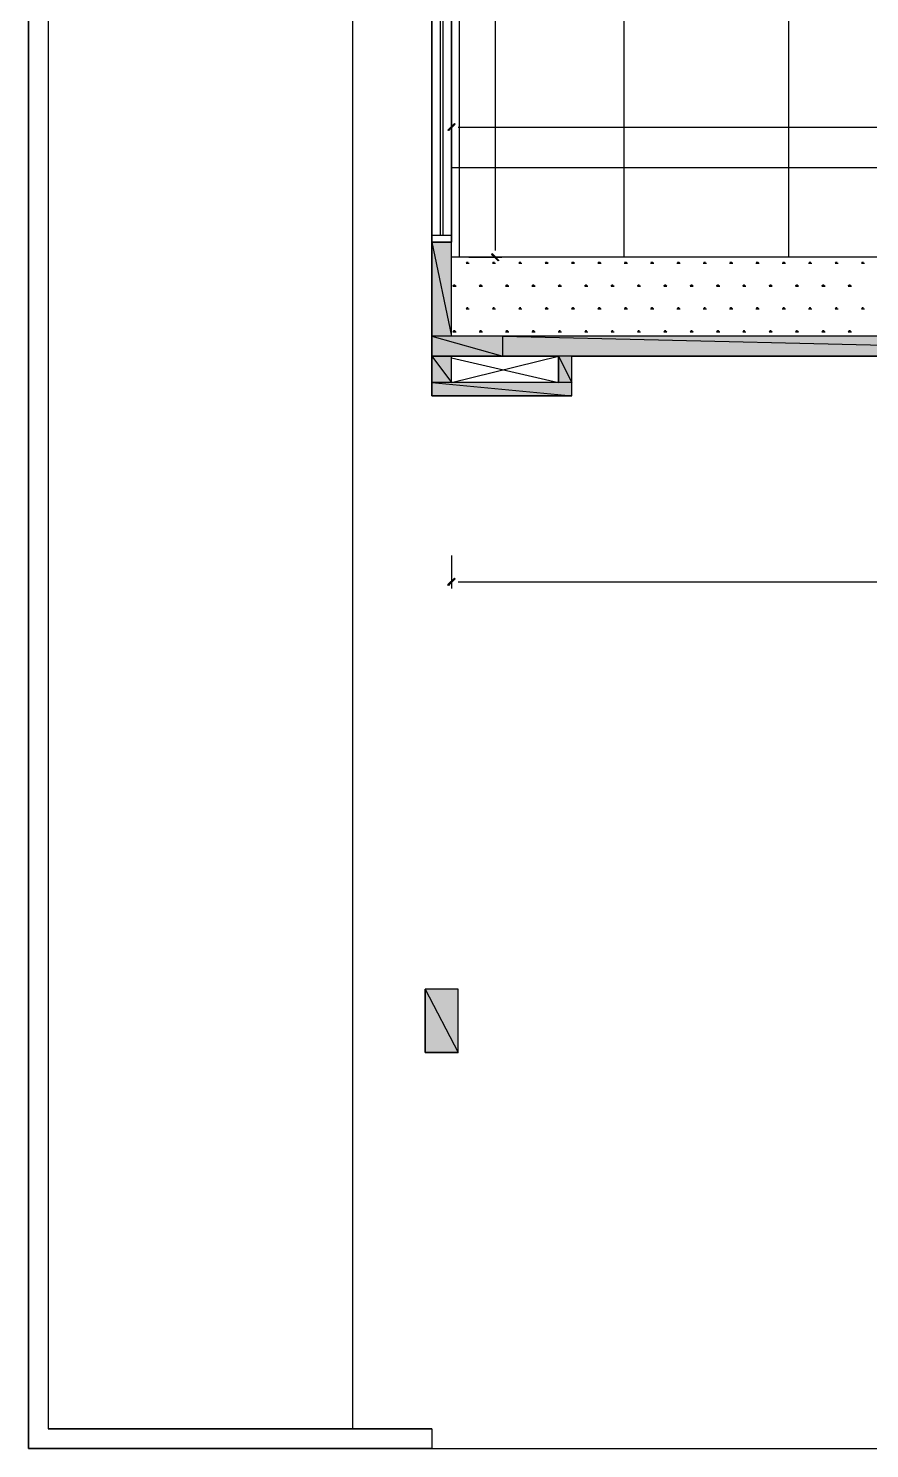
# Model space of a CAD drawing. Header units: millimetres. Extents: x -75 to 20144, y -75 to 30258.
# Drawn here: x -75 to 6306, y -75 to 10694 of the extents above; entities that cross this region are included whole.
import ezdxf

# ---------------------------------------------------------------- set-up
doc = ezdxf.new("R2010")
doc.units = ezdxf.units.MM
for name, color, linetype, true_color in [('SRC-FILLSTROKE-000000', 7, 'Continuous', 0x000000), ('SRC-STROKE-000000', 7, 'Continuous', 0x000000), ('SRC-STROKE-0000ff', 7, 'Continuous', 0x0000ff), ('SRC-STROKE-636466', 7, 'Continuous', 0x636466), ('SRC-STROKE-93278f', 7, 'Continuous', 0x93278f), ('SRC-STROKE-a953a0', 7, 'Continuous', 0xa953a0)]:
    doc.layers.add(name, color=color, linetype=linetype, true_color=true_color)

msp = doc.modelspace()

# ---------------------------------------------------------------- hatches: boundary and pattern name
at = {"layer": 'SRC-FILLSTROKE-000000', "true_color": 0x000000}
h = msp.add_hatch(color=7, dxfattribs=at)
h.dxf.hatch_style = 1
h.paths.add_polyline_path([(3157, 9973), (3113, 9919), (3107, 9923), (3157, 9973)])
h = msp.add_hatch(color=7, dxfattribs=at)
h.dxf.hatch_style = 1
h.paths.add_polyline_path([(3163, 9969), (3157, 9973), (3113, 9919), (3163, 9969)])
h = msp.add_hatch(color=7, dxfattribs=at)
h.dxf.hatch_style = 1
h.paths.add_polyline_path([(3135, 9073), (2985, 9073), (3135, 8359), (3135, 9073)])
h = msp.add_hatch(color=7, dxfattribs=at)
h.dxf.hatch_style = 1
h.paths.add_polyline_path([(2985, 9073), (3135, 8359), (2985, 8359), (2985, 9073)])
h = msp.add_hatch(color=7, dxfattribs=at)
h.dxf.hatch_style = 1
h.paths.add_polyline_path([(3445, 8985), (3439, 8981), (3495, 8935), (3445, 8985)])
h = msp.add_hatch(color=7, dxfattribs=at)
h.dxf.hatch_style = 1
h.paths.add_polyline_path([(3439, 8981), (3495, 8935), (3489, 8931), (3439, 8981)])
h = msp.add_hatch(color=7, dxfattribs=at)
h.dxf.hatch_style = 1
h.paths.add_polyline_path([(3525, 8359), (2985, 8359), (3525, 8209), (3525, 8359)])
h = msp.add_hatch(color=7, dxfattribs=at)
h.dxf.hatch_style = 1
h.paths.add_polyline_path([(2985, 8359), (3525, 8209), (2985, 8209), (2985, 8359)])
h = msp.add_hatch(color=7, dxfattribs=at)
h.dxf.hatch_style = 1
h.paths.add_polyline_path([(9960, 8359), (3525, 8359), (9960, 8209), (9960, 8359)])
h = msp.add_hatch(color=7, dxfattribs=at)
h.dxf.hatch_style = 1
h.paths.add_polyline_path([(3525, 8359), (9960, 8209), (3525, 8209), (3525, 8359)])
h = msp.add_hatch(color=7, dxfattribs=at)
h.dxf.hatch_style = 1
h.paths.add_polyline_path([(3135, 8209), (2985, 8209), (3135, 8009), (3135, 8209)])
h = msp.add_hatch(color=7, dxfattribs=at)
h.dxf.hatch_style = 1
h.paths.add_polyline_path([(2985, 8209), (3135, 8009), (2985, 8009), (2985, 8209)])
h = msp.add_hatch(color=7, dxfattribs=at)
h.dxf.hatch_style = 1
h.paths.add_polyline_path([(4047, 8209), (3947, 8209), (4047, 8009), (4047, 8209)])
h = msp.add_hatch(color=7, dxfattribs=at)
h.dxf.hatch_style = 1
h.paths.add_polyline_path([(3947, 8209), (4047, 8009), (3947, 8009), (3947, 8209)])
h = msp.add_hatch(color=7, dxfattribs=at)
h.dxf.hatch_style = 1
h.paths.add_polyline_path([(4047, 8009), (2985, 8009), (4047, 7909), (4047, 8009)])
h = msp.add_hatch(color=7, dxfattribs=at)
h.dxf.hatch_style = 1
h.paths.add_polyline_path([(2985, 8009), (4047, 7909), (2985, 7909), (2985, 8009)])
h = msp.add_hatch(color=7, dxfattribs=at)
h.dxf.hatch_style = 1
h.paths.add_polyline_path([(3157, 6526), (3113, 6470), (3107, 6476), (3157, 6526)])
h = msp.add_hatch(color=7, dxfattribs=at)
h.dxf.hatch_style = 1
h.paths.add_polyline_path([(3163, 6520), (3157, 6526), (3113, 6470), (3163, 6520)])
h = msp.add_hatch(color=7, dxfattribs=at)
h.dxf.hatch_style = 1
h.paths.add_polyline_path([(3185, 3408), (2935, 3408), (3185, 2928), (3185, 3408)])
h = msp.add_hatch(color=7, dxfattribs=at)
h.dxf.hatch_style = 1
h.paths.add_polyline_path([(2935, 3408), (3185, 2928), (2935, 2928), (2935, 3408)])

# ---------------------------------------------------------------- linework, layer by layer
at = {"layer": 'SRC-FILLSTROKE-000000'}
for points in [[(3157, 9973), (3113, 9919), (3107, 9923), (3157, 9973)], [(3163, 9969), (3157, 9973), (3113, 9919), (3163, 9969)], [(3135, 9073), (2985, 9073), (3135, 8359), (3135, 9073)], [(2985, 9073), (3135, 8359), (2985, 8359), (2985, 9073)], [(3445, 8985), (3439, 8981), (3495, 8935), (3445, 8985)], [(3439, 8981), (3495, 8935), (3489, 8931), (3439, 8981)], [(3525, 8359), (2985, 8359), (3525, 8209), (3525, 8359)], [(2985, 8359), (3525, 8209), (2985, 8209), (2985, 8359)], [(9960, 8359), (3525, 8359), (9960, 8209), (9960, 8359)], [(3525, 8359), (9960, 8209), (3525, 8209), (3525, 8359)], [(3135, 8209), (2985, 8209), (3135, 8009), (3135, 8209)], [(2985, 8209), (3135, 8009), (2985, 8009), (2985, 8209)], [(4047, 8209), (3947, 8209), (4047, 8009), (4047, 8209)], [(3947, 8209), (4047, 8009), (3947, 8009), (3947, 8209)], [(4047, 8009), (2985, 8009), (4047, 7909), (4047, 8009)], [(2985, 8009), (4047, 7909), (2985, 7909), (2985, 8009)], [(3157, 6526), (3113, 6470), (3107, 6476), (3157, 6526)], [(3163, 6520), (3157, 6526), (3113, 6470), (3163, 6520)], [(3185, 3408), (2935, 3408), (3185, 2928), (3185, 3408)], [(2935, 3408), (3185, 2928), (2935, 2928), (2935, 3408)]]:
    msp.add_lwpolyline(points, dxfattribs=at)
at = {"layer": 'SRC-STROKE-000000'}
for points in [[(2985, 75), (2985, -75), (-75, -75), (-75, 75), (-75, 30258), (75, 30258), (18166, 30258), (18166, 30108), (18166, -75), (18016, -75), (18016, 75), (18016, 30108), (14297, 30108), (75, 30108), (75, 26364), (75, 75), (2985, 75), (75, 75)], [(-75, 30258), (-75, -75), (18166, -75), (18166, 30258), (-75, 30258)], [(3467, 21867), (3467, 9009)], [(2985, 9073), (3135, 9073), (3135, 12073), (2985, 12073), (2985, 9073)], [(3135, 9745), (3135, 9995)], [(3185, 9945), (10634, 9945)], [(9960, 8359), (3135, 8359), (3135, 9073), (2985, 9073), (2985, 8359), (2985, 7909), (4047, 7909), (4047, 8209), (9960, 8209), (9960, 8359)], [(3267, 8959), (3517, 8959)], [(3525, 8209), (3525, 8359), (2985, 8359), (2985, 8209), (3525, 8209)], [(3947, 8209), (3947, 8009), (3135, 8009), (3135, 8209), (3947, 8209)], [(3135, 8009), (3947, 8209)], [(3135, 8197), (3947, 8009)], [(3135, 6698), (3135, 6448)], [(3185, 6498), (10634, 6498)], [(2935, 3408), (2935, 2928), (3185, 2928), (3185, 3408), (2935, 3408)], [(2985, -75), (18166, -75)]]:
    msp.add_lwpolyline(points, dxfattribs=at)
at = {"layer": 'SRC-STROKE-0000ff'}
for points in [[(3195, 8959), (3195, 21917)], [(4445, 8959), (4445, 21441)], [(5694, 8959), (5694, 21443)], [(2985, 9073), (2985, 12073), (3135, 12073), (3135, 9073), (2985, 9073)], [(3049, 12023), (3049, 9123)], [(3069, 12023), (3069, 9123)], [(10684, 9637), (3135, 9637)], [(2985, 9123), (2985, 9073), (3135, 9073), (3135, 9123), (2985, 9123)]]:
    msp.add_lwpolyline(points, dxfattribs=at)
at = {"layer": 'SRC-STROKE-636466'}
msp.add_lwpolyline([(2985, 12689), (2385, 12689), (2385, 75), (2985, 75), (2985, -75)], dxfattribs=at)
at = {"layer": 'SRC-STROKE-93278f'}
for points in [[(10684, 12579), (14995, 12579), (14995, 8359), (13875, 8359), (13875, 8209), (14995, 8209), (14995, 7453), (14469, 7453), (14469, 6844), (11414, 6844), (11414, 7010), (10834, 7010), (10834, 8209), (11975, 8209), (11975, 8359), (3135, 8359), (3135, 8959)], [(10084, 8959), (9184, 8959), (9084, 8959), (3135, 8959)]]:
    msp.add_lwpolyline(points, dxfattribs=at)
at = {"layer": 'SRC-STROKE-a953a0'}
for points in [[(3245, 8913), (3269, 8913)], [(3251, 8913), (3247, 8919)], [(3253, 8913), (3253, 8923)], [(3257, 8913), (3257, 8925)], [(3259, 8913), (3259, 8923)], [(3263, 8913), (3267, 8919)], [(3445, 8913), (3469, 8913)], [(3451, 8913), (3447, 8919)], [(3453, 8913), (3453, 8923)], [(3457, 8913), (3457, 8925)], [(3459, 8913), (3459, 8923)], [(3463, 8913), (3467, 8919)], [(3645, 8913), (3669, 8913)], [(3651, 8913), (3647, 8919)], [(3653, 8913), (3653, 8923)], [(3657, 8913), (3657, 8925)], [(3659, 8913), (3659, 8923)], [(3663, 8913), (3667, 8919)], [(3845, 8913), (3869, 8913)], [(3851, 8913), (3847, 8919)], [(3853, 8913), (3853, 8923)], [(3857, 8913), (3857, 8925)], [(3859, 8913), (3859, 8923)], [(3863, 8913), (3867, 8919)], [(4045, 8913), (4069, 8913)], [(4051, 8913), (4047, 8919)], [(4053, 8913), (4053, 8923)], [(4057, 8913), (4057, 8925)], [(4059, 8913), (4059, 8923)], [(4063, 8913), (4067, 8919)], [(4245, 8913), (4269, 8913)], [(4251, 8913), (4247, 8919)], [(4253, 8913), (4253, 8923)], [(4257, 8913), (4257, 8925)], [(4259, 8913), (4259, 8923)], [(4263, 8913), (4267, 8919)], [(4445, 8913), (4469, 8913)], [(4451, 8913), (4447, 8919)], [(4453, 8913), (4453, 8923)], [(4457, 8913), (4457, 8925)], [(4459, 8913), (4459, 8923)], [(4463, 8913), (4467, 8919)], [(4645, 8913), (4669, 8913)], [(4651, 8913), (4647, 8919)], [(4653, 8913), (4653, 8923)], [(4657, 8913), (4657, 8925)], [(4659, 8913), (4659, 8923)], [(4663, 8913), (4667, 8919)], [(4845, 8913), (4869, 8913)], [(4851, 8913), (4847, 8919)], [(4853, 8913), (4853, 8923)], [(4857, 8913), (4857, 8925)], [(4859, 8913), (4859, 8923)], [(4863, 8913), (4867, 8919)], [(5045, 8913), (5069, 8913)], [(5051, 8913), (5047, 8919)], [(5053, 8913), (5053, 8923)], [(5057, 8913), (5057, 8925)], [(5059, 8913), (5059, 8923)], [(5063, 8913), (5067, 8919)], [(5244, 8913), (5268, 8913)], [(5250, 8913), (5246, 8919)], [(5252, 8913), (5252, 8923)], [(5256, 8913), (5256, 8925)], [(5258, 8913), (5258, 8923)], [(5262, 8913), (5266, 8919)], [(5444, 8913), (5468, 8913)], [(5450, 8913), (5446, 8919)], [(5452, 8913), (5452, 8923)], [(5456, 8913), (5456, 8925)], [(5458, 8913), (5458, 8923)], [(5462, 8913), (5466, 8919)], [(5644, 8913), (5668, 8913)], [(5650, 8913), (5646, 8919)], [(5652, 8913), (5652, 8923)], [(5656, 8913), (5656, 8925)], [(5658, 8913), (5658, 8923)], [(5662, 8913), (5666, 8919)], [(5844, 8913), (5868, 8913)], [(5850, 8913), (5846, 8919)], [(5852, 8913), (5852, 8923)], [(5856, 8913), (5856, 8925)], [(5858, 8913), (5858, 8923)], [(5862, 8913), (5866, 8919)], [(6044, 8913), (6068, 8913)], [(6050, 8913), (6046, 8919)], [(6052, 8913), (6052, 8923)], [(6056, 8913), (6056, 8925)], [(6058, 8913), (6058, 8923)], [(6062, 8913), (6066, 8919)], [(6244, 8913), (6268, 8913)], [(6250, 8913), (6246, 8919)], [(6252, 8913), (6252, 8923)], [(6256, 8913), (6256, 8925)], [(6258, 8913), (6258, 8923)], [(6262, 8913), (6266, 8919)], [(3145, 8739), (3169, 8739)], [(3151, 8739), (3147, 8747)], [(3153, 8739), (3153, 8749)], [(3157, 8739), (3157, 8751)], [(3159, 8739), (3159, 8749)], [(3163, 8739), (3167, 8747)], [(3345, 8739), (3369, 8739)], [(3351, 8739), (3347, 8747)], [(3353, 8739), (3353, 8749)], [(3357, 8739), (3357, 8751)], [(3359, 8739), (3359, 8749)], [(3363, 8739), (3367, 8747)], [(3545, 8739), (3569, 8739)], [(3551, 8739), (3547, 8747)], [(3553, 8739), (3553, 8749)], [(3557, 8739), (3557, 8751)], [(3559, 8739), (3559, 8749)], [(3563, 8739), (3567, 8747)], [(3745, 8739), (3769, 8739)], [(3751, 8739), (3747, 8747)], [(3753, 8739), (3753, 8749)], [(3757, 8739), (3757, 8751)], [(3759, 8739), (3759, 8749)], [(3763, 8739), (3767, 8747)], [(3945, 8739), (3969, 8739)], [(3951, 8739), (3947, 8747)], [(3953, 8739), (3953, 8749)], [(3957, 8739), (3957, 8751)], [(3959, 8739), (3959, 8749)], [(3963, 8739), (3967, 8747)], [(4145, 8739), (4169, 8739)], [(4151, 8739), (4147, 8747)], [(4153, 8739), (4153, 8749)], [(4157, 8739), (4157, 8751)], [(4159, 8739), (4159, 8749)], [(4163, 8739), (4167, 8747)], [(4345, 8739), (4369, 8739)], [(4351, 8739), (4347, 8747)], [(4353, 8739), (4353, 8749)], [(4357, 8739), (4357, 8751)], [(4359, 8739), (4359, 8749)], [(4363, 8739), (4367, 8747)], [(4545, 8739), (4569, 8739)], [(4551, 8739), (4547, 8747)], [(4553, 8739), (4553, 8749)], [(4557, 8739), (4557, 8751)], [(4559, 8739), (4559, 8749)], [(4563, 8739), (4567, 8747)], [(4745, 8739), (4769, 8739)], [(4751, 8739), (4747, 8747)], [(4753, 8739), (4753, 8749)], [(4757, 8739), (4757, 8751)], [(4759, 8739), (4759, 8749)], [(4763, 8739), (4767, 8747)], [(4945, 8739), (4969, 8739)], [(4951, 8739), (4947, 8747)], [(4953, 8739), (4953, 8749)], [(4957, 8739), (4957, 8751)], [(4959, 8739), (4959, 8749)], [(4963, 8739), (4967, 8747)], [(5145, 8739), (5169, 8739)], [(5151, 8739), (5147, 8747)], [(5153, 8739), (5153, 8749)], [(5157, 8739), (5157, 8751)], [(5159, 8739), (5159, 8749)], [(5163, 8739), (5167, 8747)], [(5344, 8739), (5368, 8739)], [(5350, 8739), (5346, 8747)], [(5352, 8739), (5352, 8749)], [(5356, 8739), (5356, 8751)], [(5358, 8739), (5358, 8749)], [(5362, 8739), (5366, 8747)], [(5544, 8739), (5568, 8739)], [(5550, 8739), (5546, 8747)], [(5552, 8739), (5552, 8749)], [(5556, 8739), (5556, 8751)], [(5558, 8739), (5558, 8749)], [(5562, 8739), (5566, 8747)], [(5744, 8739), (5768, 8739)], [(5750, 8739), (5746, 8747)], [(5752, 8739), (5752, 8749)], [(5756, 8739), (5756, 8751)], [(5758, 8739), (5758, 8749)], [(5762, 8739), (5766, 8747)], [(5944, 8739), (5968, 8739)], [(5950, 8739), (5946, 8747)], [(5952, 8739), (5952, 8749)], [(5956, 8739), (5956, 8751)], [(5958, 8739), (5958, 8749)], [(5962, 8739), (5966, 8747)], [(6144, 8739), (6168, 8739)], [(6150, 8739), (6146, 8747)], [(6152, 8739), (6152, 8749)], [(6156, 8739), (6156, 8751)], [(6158, 8739), (6158, 8749)], [(6162, 8739), (6166, 8747)], [(3245, 8567), (3269, 8567)], [(3251, 8567), (3247, 8573)], [(3253, 8567), (3253, 8577)], [(3257, 8567), (3257, 8579)], [(3259, 8567), (3259, 8577)], [(3263, 8567), (3267, 8573)], [(3445, 8567), (3469, 8567)], [(3451, 8567), (3447, 8573)], [(3453, 8567), (3453, 8577)], [(3457, 8567), (3457, 8579)], [(3459, 8567), (3459, 8577)], [(3463, 8567), (3467, 8573)], [(3645, 8567), (3669, 8567)], [(3651, 8567), (3647, 8573)], [(3653, 8567), (3653, 8577)], [(3657, 8567), (3657, 8579)], [(3659, 8567), (3659, 8577)], [(3663, 8567), (3667, 8573)], [(3845, 8567), (3869, 8567)], [(3851, 8567), (3847, 8573)], [(3853, 8567), (3853, 8577)], [(3857, 8567), (3857, 8579)], [(3859, 8567), (3859, 8577)], [(3863, 8567), (3867, 8573)], [(4045, 8567), (4069, 8567)], [(4051, 8567), (4047, 8573)], [(4053, 8567), (4053, 8577)], [(4057, 8567), (4057, 8579)], [(4059, 8567), (4059, 8577)], [(4063, 8567), (4067, 8573)], [(4245, 8567), (4269, 8567)], [(4251, 8567), (4247, 8573)], [(4253, 8567), (4253, 8577)], [(4257, 8567), (4257, 8579)], [(4259, 8567), (4259, 8577)], [(4263, 8567), (4267, 8573)], [(4445, 8567), (4469, 8567)], [(4451, 8567), (4447, 8573)], [(4453, 8567), (4453, 8577)], [(4457, 8567), (4457, 8579)], [(4459, 8567), (4459, 8577)], [(4463, 8567), (4467, 8573)], [(4645, 8567), (4669, 8567)], [(4651, 8567), (4647, 8573)], [(4653, 8567), (4653, 8577)], [(4657, 8567), (4657, 8579)], [(4659, 8567), (4659, 8577)], [(4663, 8567), (4667, 8573)], [(4845, 8567), (4869, 8567)], [(4851, 8567), (4847, 8573)], [(4853, 8567), (4853, 8577)], [(4857, 8567), (4857, 8579)], [(4859, 8567), (4859, 8577)], [(4863, 8567), (4867, 8573)], [(5045, 8567), (5069, 8567)], [(5051, 8567), (5047, 8573)], [(5053, 8567), (5053, 8577)], [(5057, 8567), (5057, 8579)], [(5059, 8567), (5059, 8577)], [(5063, 8567), (5067, 8573)], [(5244, 8567), (5268, 8567)], [(5250, 8567), (5246, 8573)], [(5252, 8567), (5252, 8577)], [(5256, 8567), (5256, 8579)], [(5258, 8567), (5258, 8577)], [(5262, 8567), (5266, 8573)], [(5444, 8567), (5468, 8567)], [(5450, 8567), (5446, 8573)], [(5452, 8567), (5452, 8577)], [(5456, 8567), (5456, 8579)], [(5458, 8567), (5458, 8577)], [(5462, 8567), (5466, 8573)], [(5644, 8567), (5668, 8567)], [(5650, 8567), (5646, 8573)], [(5652, 8567), (5652, 8577)], [(5656, 8567), (5656, 8579)], [(5658, 8567), (5658, 8577)], [(5662, 8567), (5666, 8573)], [(5844, 8567), (5868, 8567)], [(5850, 8567), (5846, 8573)], [(5852, 8567), (5852, 8577)], [(5856, 8567), (5856, 8579)], [(5858, 8567), (5858, 8577)], [(5862, 8567), (5866, 8573)], [(6044, 8567), (6068, 8567)], [(6050, 8567), (6046, 8573)], [(6052, 8567), (6052, 8577)], [(6056, 8567), (6056, 8579)], [(6058, 8567), (6058, 8577)], [(6062, 8567), (6066, 8573)], [(6244, 8567), (6268, 8567)], [(6250, 8567), (6246, 8573)], [(6252, 8567), (6252, 8577)], [(6256, 8567), (6256, 8579)], [(6258, 8567), (6258, 8577)], [(6262, 8567), (6266, 8573)], [(3153, 8393), (3153, 8403)], [(3157, 8393), (3157, 8405)], [(3159, 8393), (3159, 8403)], [(3353, 8393), (3353, 8403)], [(3357, 8393), (3357, 8405)], [(3359, 8393), (3359, 8403)], [(3553, 8393), (3553, 8403)], [(3557, 8393), (3557, 8405)], [(3559, 8393), (3559, 8403)], [(3753, 8393), (3753, 8403)], [(3757, 8393), (3757, 8405)], [(3759, 8393), (3759, 8403)], [(3953, 8393), (3953, 8403)], [(3957, 8393), (3957, 8405)], [(3959, 8393), (3959, 8403)], [(4153, 8393), (4153, 8403)], [(4157, 8393), (4157, 8405)], [(4159, 8393), (4159, 8403)], [(4353, 8393), (4353, 8403)], [(4357, 8393), (4357, 8405)], [(4359, 8393), (4359, 8403)], [(4553, 8393), (4553, 8403)], [(4557, 8393), (4557, 8405)], [(4559, 8393), (4559, 8403)], [(4753, 8393), (4753, 8403)], [(4757, 8393), (4757, 8405)], [(4759, 8393), (4759, 8403)], [(4953, 8393), (4953, 8403)], [(4957, 8393), (4957, 8405)], [(4959, 8393), (4959, 8403)], [(5153, 8393), (5153, 8403)], [(5157, 8393), (5157, 8405)], [(5159, 8393), (5159, 8403)], [(5352, 8393), (5352, 8403)], [(5356, 8393), (5356, 8405)], [(5358, 8393), (5358, 8403)], [(5552, 8393), (5552, 8403)], [(5556, 8393), (5556, 8405)], [(5558, 8393), (5558, 8403)], [(5752, 8393), (5752, 8403)], [(5756, 8393), (5756, 8405)], [(5758, 8393), (5758, 8403)], [(5952, 8393), (5952, 8403)], [(5956, 8393), (5956, 8405)], [(5958, 8393), (5958, 8403)], [(6152, 8393), (6152, 8403)], [(6156, 8393), (6156, 8405)], [(6158, 8393), (6158, 8403)], [(3145, 8393), (3169, 8393)], [(3151, 8393), (3147, 8399)], [(3163, 8393), (3167, 8399)], [(3345, 8393), (3369, 8393)], [(3351, 8393), (3347, 8399)], [(3363, 8393), (3367, 8399)], [(3545, 8393), (3569, 8393)], [(3551, 8393), (3547, 8399)], [(3563, 8393), (3567, 8399)], [(3745, 8393), (3769, 8393)], [(3751, 8393), (3747, 8399)], [(3763, 8393), (3767, 8399)], [(3945, 8393), (3969, 8393)], [(3951, 8393), (3947, 8399)], [(3963, 8393), (3967, 8399)], [(4145, 8393), (4169, 8393)], [(4151, 8393), (4147, 8399)], [(4163, 8393), (4167, 8399)], [(4345, 8393), (4369, 8393)], [(4351, 8393), (4347, 8399)], [(4363, 8393), (4367, 8399)], [(4545, 8393), (4569, 8393)], [(4551, 8393), (4547, 8399)], [(4563, 8393), (4567, 8399)], [(4745, 8393), (4769, 8393)], [(4751, 8393), (4747, 8399)], [(4763, 8393), (4767, 8399)], [(4945, 8393), (4969, 8393)], [(4951, 8393), (4947, 8399)], [(4963, 8393), (4967, 8399)], [(5145, 8393), (5169, 8393)], [(5151, 8393), (5147, 8399)], [(5163, 8393), (5167, 8399)], [(5344, 8393), (5368, 8393)], [(5350, 8393), (5346, 8399)], [(5362, 8393), (5366, 8399)], [(5544, 8393), (5568, 8393)], [(5550, 8393), (5546, 8399)], [(5562, 8393), (5566, 8399)], [(5744, 8393), (5768, 8393)], [(5750, 8393), (5746, 8399)], [(5762, 8393), (5766, 8399)], [(5944, 8393), (5968, 8393)], [(5950, 8393), (5946, 8399)], [(5962, 8393), (5966, 8399)], [(6144, 8393), (6168, 8393)], [(6150, 8393), (6146, 8399)], [(6162, 8393), (6166, 8399)]]:
    msp.add_lwpolyline(points, dxfattribs=at)

doc.saveas('drawing.dxf')
